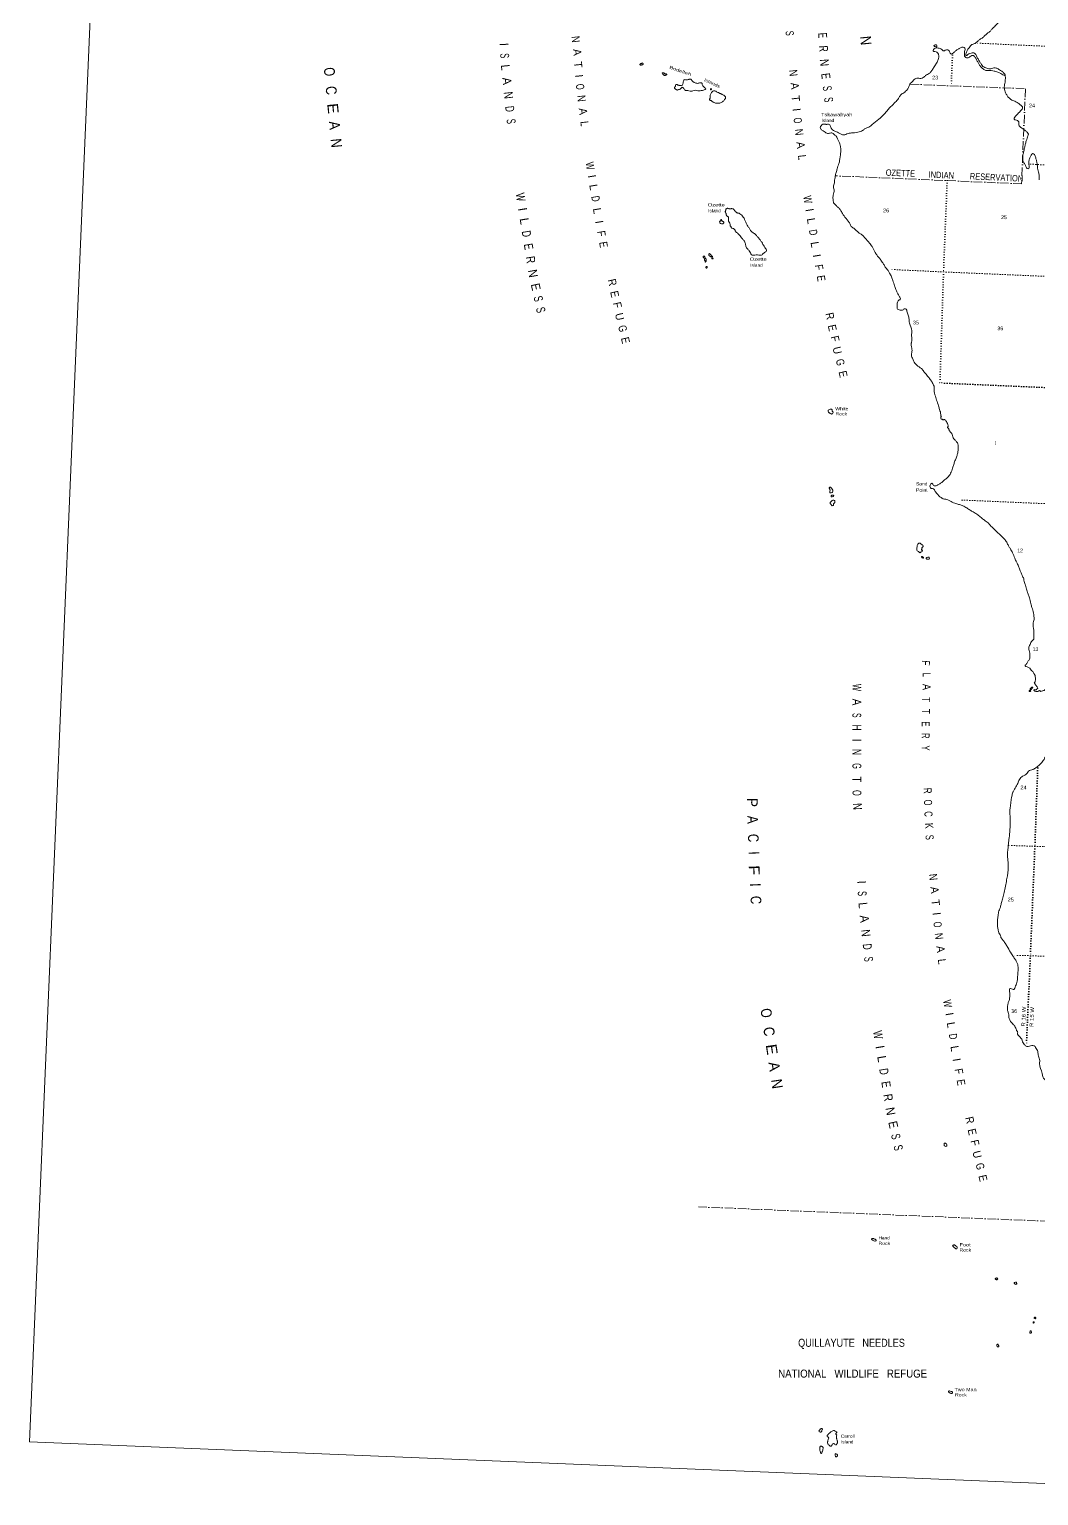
# Model space of a CAD drawing. Header units: feet. Extents: x -955330 to -733631, y 195788 to 387588.
# Drawn here: x -955330 to -908074, y 201405 to 270111 of the extents above; entities that cross this region are included whole.
import ezdxf
from ezdxf.enums import TextEntityAlignment as Align

# ---------------------------------------------------------------- set-up
doc = ezdxf.new("R2010")
doc.units = ezdxf.units.FT
doc.header["$LTSCALE"] = 80
doc.linetypes.add('DOT_DASHED', pattern=[7.7, 5, -1.2, 0.3, -1.2])
doc.linetypes.add('DOTTED', pattern=[1.5, 0.3, -1.2])
for name, color, linetype, lineweight in [('39', 7, 'Continuous', 13), ('4', 7, 'Continuous', 13), ('41', 7, 'Continuous', 13), ('44', 7, 'DOT_DASHED', 13), ('6', 7, 'DOTTED', 25), ('7', 7, 'DOTTED', 13)]:
    doc.layers.add(name, color=color, linetype=linetype, lineweight=lineweight)
doc.layers.add('42', color=7, linetype='Continuous')

msp = doc.modelspace()

# ---------------------------------------------------------------- linework, layer by layer
at = {"layer": '39'}
for points in [[(-906288.46, 282506.64), (-906312.81, 282350.7), (-906339.16, 282194.87), (-906361.4, 282079.14), (-906444.77, 281914.26), (-906485.33, 281795.48), (-906486.58, 281656.45), (-906469.19, 281603.1), (-906454.94, 281374.54), (-906445.69, 281204.71), (-906453.69, 280937.02), (-906468.17, 280738.23), (-906501.51, 280526.32), (-906547.15, 280349.35), (-906600.2, 280146.57), (-906685.46, 279868.9), (-906787.05, 279626.38), (-906858.75, 279414.51), (-906932.79, 279235.03), (-907003.34, 279045.27), (-907051.96, 278926.92), (-907114.67, 278809.32), (-907136.78, 278580.69), (-907148.4, 278397.87), (-907163.94, 278217.27), (-907192.52, 278057.52), (-907243.89, 277886.9), (-907283.4, 277788.22), (-907323.44, 277679.49), (-907341.01, 277575.6), (-907362.61, 277471.93), (-907422.78, 277364.28), (-907476.17, 277232.07), (-907543.22, 277070.35), (-907588.85, 276816.77), (-907639.89, 276613.88), (-907695.28, 276405.17), (-907750.13, 276206.52), (-907799.38, 276037.8), (-907848.74, 275905.38), (-907885.9, 275736.01), (-907898.69, 275531.07), (-907901.74, 275434.47), (-907941.36, 275333.78), (-908004.26, 275097.25), (-908067.81, 274925.27), (-908105.62, 274782.15), (-908156.46, 274659.88), (-908216.11, 274562.28), (-908283.8, 274426.8), (-908308.9, 274333.4), (-908349.26, 274218.63), (-908393.32, 274110.12), (-908443.23, 274044.25), (-908527.43, 273786.68), (-908590.14, 273630.78), (-908629.21, 273463.54), (-908681.63, 273272.81), (-908751.34, 273137.45), (-908841.17, 272964.85), (-908922.85, 272793.84), (-908964.36, 272618.66), (-909006.07, 272401.16), (-909085.19, 272163.48), (-909173.21, 271948.46), (-909245.64, 271645.92), (-909302.41, 271487.68), (-909353.04, 271331.13), (-909384.18, 271238.05), (-909484.95, 271164.82), (-909609.14, 271068.66), (-909668.36, 270979.09), (-909719.95, 270842.75), (-909826.41, 270622.67), (-909901.21, 270505.72), (-910011.19, 270372.5), (-910147.66, 270234.66), (-910249.7, 270137.31), (-910334.04, 270030.95), (-910459.93, 269940.92), (-910578.81, 269830.36), (-910693.46, 269723.6), (-910820.94, 269641.72), (-910937.39, 269539.09), (-911017.7, 269470.81), (-911145.72, 269417.19), (-911201.46, 269393.96), (-911326.06, 269251.45), (-911388.68, 269174.16), (-911436.45, 269071.89), (-911464.42, 269000.82)], [(-912853.01, 269377.61), (-912838.29, 269332.36), (-912854.29, 269296.93), (-912924.76, 269300.7), (-912962.49, 269312.8), (-912972.15, 269359.68), (-912918.42, 269383.01), (-912897.86, 269389.97), (-912853.01, 269377.61)], [(-909645.81, 267932.31), (-909703.9, 267957.14), (-909802.26, 268006.75), (-909900.09, 268066.41), (-909978.84, 268104.9), (-910084.19, 268136.74), (-910156.04, 268152.68), (-910291.7, 268184.13), (-910382.63, 268182.94), (-910485.96, 268176.38), (-910615.16, 268215.54), (-910725.92, 268298.07), (-910817.51, 268399.74), (-910889.81, 268522.54), (-910964.23, 268643.45), (-911004.1, 268730.25), (-911084.66, 268849.47), (-911109.89, 268868.96), (-911147.09, 268891.11), (-911250.1, 268852.27), (-911371.01, 268780.12), (-911458.01, 268776.71), (-911520.23, 268822.37), (-911543.13, 268847.79), (-911551.83, 268912.76), (-911544.01, 269023.22), (-911528.88, 269119.17), (-911518.4, 269203.28), (-911556.03, 269255.69), (-911670.39, 269269.87), (-911788.54, 269211.69), (-911899.07, 269145.03), (-912019.23, 269048.64), (-912105.8, 268976.67), (-912153.69, 268948.99), (-912209.77, 268996.34), (-912270.73, 269104.43), (-912328.81, 269151.89), (-912443.16, 269127.77), (-912525.29, 269101.93), (-912576.48, 269126.84), (-912649.62, 269195.26), (-912736.85, 269226.13), (-912831.06, 269239.24), (-912926.65, 269226.21), (-912996.48, 269165.44), (-913011.63, 269107.79), (-912929.06, 269065.07), (-912835.58, 269037.89), (-912769.43, 268951.7), (-912750.98, 268880.16), (-912764.41, 268739.76), (-912821.29, 268579.52), (-912880.72, 268485.93), (-912995.25, 268304.58), (-913085.62, 268160.24), (-913188.08, 268054.84), (-913279.74, 268001.29), (-913365.36, 267947.41), (-913483.41, 267852.93), (-913590.44, 267814.3), (-913691.33, 267815.67), (-913856.23, 267790.22), (-913930.5, 267721.62), (-914066.56, 267591.82), (-914128.32, 267492.31), (-914179.69, 267360), (-914260.32, 267247.39), (-914437.28, 267107.68), (-914564.64, 266989.51), (-914631.91, 266862.07), (-914794.24, 266693.36), (-914901.47, 266574.11), (-915079.69, 266410.27), (-915200.58, 266261.52), (-915325.5, 266112.98), (-915440.57, 265998.18), (-915575.78, 265884.46), (-915736.1, 265753.94), (-915887.94, 265631.03), (-916076.13, 265508.05), (-916226.93, 265443.54), (-916321.98, 265363.96), (-916408.87, 265324.26), (-916688.54, 265266.65), (-916889.26, 265251.18), (-916995.24, 265232.66), (-917100.78, 265183.88), (-917190.75, 265162.48), (-917318.15, 265197.52), (-917437.6, 265268.42)], [(-911464.42, 269000.82), (-911484.01, 268935.34), (-911477.96, 268896.72), (-911442.03, 268888.75), (-911383.01, 268935.99), (-911294.21, 268973.57), (-911181.14, 269011.87), (-911110.87, 269004.08), (-911057.77, 268977.05), (-910990.98, 268864.61), (-910913.59, 268723.39), (-910826.23, 268579.62), (-910747.89, 268456.49), (-910681.43, 268376.33), (-910593.13, 268327.26), (-910504.11, 268292.25), (-910400.77, 268260.52), (-910309.84, 268261.7), (-910223.58, 268289.34), (-910105.73, 268303.2), (-909964.98, 268253.33), (-909902.87, 268205.66), (-909830.05, 268169.51), (-909729.36, 268087.52), (-909680.28, 268022.4), (-909651.55, 267992.64), (-909643.7, 267949.88), (-909645.81, 267932.31)], [(-926630.63, 268534.11), (-926606.3, 268522.1), (-926592.75, 268509.32), (-926592.46, 268470.79), (-926611.49, 268451.38), (-926654.05, 268447.22), (-926686.72, 268438.56), (-926725.06, 268438.26), (-926744.74, 268449.28), (-926737.25, 268481.38), (-926720.5, 268494.82), (-926697.99, 268501.91), (-926667.34, 268510.66), (-926646.38, 268527.96), (-926630.63, 268534.11)], [(-925630.94, 268072.6), (-925615.96, 268067.88), (-925588.96, 268040.3), (-925567.36, 268027.16), (-925531.21, 268023.5), (-925493.41, 268011.66), (-925484.16, 267993), (-925494.95, 267977.27), (-925523.6, 267968.42), (-925566.79, 267950.1), (-925604.77, 267957.9), (-925638.27, 267975.63), (-925653.56, 267994.56), (-925672.14, 268029.87), (-925677.73, 268040.26), (-925691.1, 268057.08), (-925696.59, 268069.49), (-925686.16, 268077.13), (-925666.12, 268074.2), (-925639.94, 268073.01), (-925630.94, 268072.6)], [(-924919.9, 267488.98), (-924909.76, 267486.6), (-924867.84, 267476.6), (-924809.54, 267471.94), (-924768.36, 267490.35), (-924745.22, 267511.61), (-924730.95, 267559.62), (-924718.79, 267605.7), (-924714.96, 267646.07), (-924700.24, 267704.2), (-924678.11, 267747.8), (-924607.46, 267748.66), (-924547.24, 267741.89), (-924479.79, 267761.14), (-924434.95, 267771.28), (-924390.29, 267777.38), (-924342.79, 267756.99), (-924318.25, 267719.39), (-924285.94, 267675.35), (-924254.63, 267653.67), (-924195.5, 267622.62), (-924124.11, 267595.07), (-924072.31, 267580.56), (-924011.64, 267583.91), (-923954.53, 267597.55), (-923893.77, 267602.91), (-923851.49, 267601), (-923832.26, 267579.86), (-923822.64, 267524.69), (-923791.14, 267462.45), (-923748.76, 267417.97), (-923696.58, 267366.96), (-923657.95, 267328.72), (-923691.71, 267295.78), (-923763.63, 267266.59), (-923879.94, 267237.38), (-923953.06, 267226.49), (-924027.28, 267235.92), (-924131.43, 267252.79), (-924257.81, 267224.03), (-924341.18, 267209.55), (-924451.1, 267232.76), (-924559.73, 267239.69), (-924588.1, 267236.92), (-924631.39, 267261.17), (-924671.85, 267303.54), (-924699.69, 267357.51), (-924724.86, 267380.94), (-924764.59, 267394.9), (-924795.79, 267374.01), (-924838.42, 267323.23), (-924886.09, 267294.97), (-924934.96, 267285.01), (-924988.22, 267267.14), (-925028.21, 267275.03), (-925075.08, 267309.58), (-925104.55, 267327.13), (-925117.19, 267360.14), (-925115.19, 267404.65), (-925080.88, 267449.73), (-925074.58, 267500.12), (-925046.86, 267533.34), (-925026.91, 267528.38), (-924987.37, 267510.38), (-924951.76, 267494.58), (-924919.9, 267488.98)], [(-923415.7, 267331.97), (-923401.7, 267329.31), (-923398.77, 267304.85), (-923401.6, 267286.74), (-923412.3, 267273.03), (-923428.41, 267273.76), (-923433.63, 267292.24), (-923430.62, 267314.4), (-923430.16, 267324.52), (-923415.7, 267331.97)], [(-908047.1, 263054.51), (-908046.25, 263070.6), (-908047.97, 263153.34), (-908044.38, 263259.99), (-908080.55, 263417.15), (-908129.99, 263667.75), (-908153.98, 263864.58), (-908188.77, 264009.57), (-908230.77, 264171.07), (-908273.18, 264247.93), (-908349.6, 264292.34), (-908418.15, 264217.38), (-908489.77, 264084.13), (-908531.81, 263937.21), (-908526.8, 263763.57), (-908510.88, 263682.08), (-908529.62, 263594.39), (-908611.01, 263582.61), (-908671.97, 263690.7), (-908738.02, 263817.21), (-908791.67, 263910.79), (-908820.3, 264019.17), (-908831.56, 264150.8), (-908823.52, 264188.67), (-908778.51, 264353.59), (-908735.42, 264558.92), (-908701.21, 264710.3), (-908653.88, 264881.13), (-908615.11, 265004.05), (-908580.9, 265117.12), (-908556.33, 265200.48), (-908616.12, 265292.37), (-908712.69, 265376.16), (-908917.15, 265520.15), (-908969.2, 265567.28), (-909002.27, 265629.53), (-908996.46, 265701.79), (-909006.33, 265782.96), (-909155.57, 265863.51), (-909218.21, 265901.14), (-909217.37, 265955.52), (-909092.13, 266110.09), (-909015.1, 266192.65), (-908957.57, 266250.05), (-908878.21, 266338.54), (-908828.09, 266408.43), (-908836.48, 266479.44), (-908938.56, 266573.6), (-909031.2, 266655.16), (-909136.87, 266719.27), (-909231.31, 266766.66), (-909324.68, 266795.85), (-909427.92, 266867.89), (-909533.07, 266980.36), (-909605.69, 267097.14), (-909647.47, 267186.06), (-909671.97, 267296.23), (-909685.03, 267393.69), (-909666.29, 267519.69), (-909648.4, 267629.61), (-909634.12, 267747.78), (-909625.88, 267866.28), (-909645.81, 267932.31)], [(-922755.56, 266848.06), (-922777.14, 266816.6), (-922817.76, 266765.72), (-922860.03, 266723.03), (-922907.89, 266690.73), (-922963.52, 266664.86), (-923026.58, 266653.51), (-923083.31, 266647.97), (-923147.93, 266646.83), (-923210.07, 266655.72), (-923261.6, 266676.29), (-923313.04, 266698.88), (-923355.78, 266735.28), (-923389.01, 266759.08), (-923422.51, 266776.81), (-923448.41, 266784.06), (-923477.61, 266807.68), (-923478.35, 266836.09), (-923464.45, 266876.01), (-923455.12, 266903.97), (-923454.68, 266958.69), (-923447.65, 267025.27), (-923426.44, 267093.24), (-923397.72, 267148.71), (-923365.79, 267185.78), (-923322.23, 267212.2), (-923266.96, 267229.98), (-923193.19, 267210.43), (-923149.99, 267184.15), (-923094.71, 267157.33), (-923047.48, 267130.87), (-922994.21, 267104.14), (-922960.53, 267090.45), (-922916.78, 267076.31), (-922885.29, 267058.67), (-922832.02, 267031.94), (-922796.6, 267012.1), (-922763.74, 266980.2), (-922736.91, 266948.58), (-922731.69, 266930.1), (-922728.76, 266905.64), (-922742.47, 266869.77), (-922755.56, 266848.06)], [(-917437.6, 265268.42), (-917544.54, 265308.41), (-917674.59, 265369.8), (-917760.23, 265430.83), (-917789.7, 265484.82), (-917818.02, 265560.92), (-917856.4, 265637.56), (-917996.61, 265659.18), (-918045.04, 265659.75), (-918174.13, 265662.63), (-918260.8, 265588.64), (-918295.98, 265534.08), (-918268.83, 265435.86), (-918160.07, 265353.44), (-918064.57, 265287.85), (-917996, 265247.9), (-917909.94, 265233.22), (-917828.13, 265253.03), (-917750.98, 265261), (-917642.12, 265180.58), (-917577.78, 265136.82), (-917489.15, 264978.87), (-917423, 264854.38), (-917354.38, 264622.91), (-917339.3, 264448.74), (-917365.31, 264145.73), (-917391.77, 263987.89), (-917422.79, 263820.21), (-917514.62, 263571.12), (-917547.44, 263407.57), (-917584.52, 263316.82), (-917600.91, 263158.44), (-917625.16, 263042.82), (-917633.93, 262914.27), (-917670.79, 262827.54), (-917685.72, 262735.61), (-917658.78, 262633.37), (-917644.56, 262558.02), (-917665.84, 262460.38), (-917688.29, 262340.63), (-917705.33, 262246.79), (-917702.13, 262153.89), (-917687.07, 262056.32), (-917672.53, 261987), (-917592.82, 261890.01), (-917490.95, 261791.82), (-917392.69, 261701.9), (-917312.23, 261580.67), (-917256.89, 261480.95), (-917101.05, 261256.91), (-917006.28, 261138.95), (-916917.66, 261019.3), (-916846.84, 260868.35), (-916768.93, 260813.78), (-916701.09, 260759.76), (-916573.79, 260646.1), (-916447.87, 260544.62), (-916322.69, 260467.36), (-916210.43, 260336.37), (-915990.9, 260094.81), (-915872.38, 259929.22), (-915799.66, 259814.45), (-915743.68, 259688.49), (-915652.51, 259540.48), (-915485.76, 259331.98), (-915371.48, 259162.58), (-915295.26, 259037.55), (-915205.46, 258901.71), (-915127.45, 258810.85), (-915053.02, 258689.95), (-914963.33, 258513.8), (-914897.91, 258336.93), (-914823.57, 258099.11), (-914759.94, 257926.37), (-914695.06, 257777.75), (-914623.28, 257644.89), (-914588.4, 257578.52), (-914562.85, 257526.75), (-914550.22, 257459.55), (-914602.25, 257430.08), (-914686.38, 257327.74), (-914697.38, 257233.58), (-914702.87, 257129.05), (-914697.77, 257034.03), (-914654.09, 256981.29), (-914558.71, 256952), (-914486.32, 256946.11), (-914422.32, 256972.92), (-914378.02, 257008.86), (-914315.07, 257015.57), (-914253.49, 256957.84)], [(-922932.95, 261197.95), (-922929.02, 261195.75), (-922919.77, 261177.09), (-922912.81, 261152.44), (-922901.55, 261133.69), (-922874, 261118.26), (-922842.24, 261106.69), (-922822.74, 261091.61), (-922820.26, 261057.04), (-922825.74, 261024.85), (-922842.76, 261005.35), (-922881.56, 260994.93), (-922905.81, 260994), (-922927.78, 260999.05), (-922967.5, 261013), (-922985.35, 261019.89), (-922994.96, 261030.46), (-922996.06, 261050.79), (-922997.16, 261071.11), (-923009.89, 261102.09), (-923005.05, 261120.12), (-922982.45, 261129.23), (-922961.86, 261138.44), (-922954.54, 261166.49), (-922953.45, 261190.77), (-922932.95, 261197.95)], [(-922140.95, 260529.81), (-922172.37, 260569.62), (-922215.67, 260593.88), (-922252.56, 260625.95), (-922280.85, 260669.8), (-922296.78, 260719.18), (-922325.71, 260748.87), (-922366.99, 260773.03), (-922416.69, 260789.46), (-922452.11, 260809.31), (-922476.38, 260852.98), (-922505.21, 260884.69), (-922516.66, 260899.4), (-922521.24, 260932.04), (-922522.81, 260986.85), (-922538.93, 261032.17), (-922555.87, 261059.29), (-922576.56, 261092.66), (-922593.13, 261127.88), (-922599.82, 261158.59), (-922597.64, 261207.14), (-922594.82, 261269.86), (-922602.79, 261316.85), (-922618.17, 261333.76), (-922637.76, 261346.81), (-922665.22, 261364.27), (-922684.63, 261381.36), (-922697.08, 261418.41), (-922701.3, 261459.15), (-922712.2, 261486), (-922732.8, 261521.39), (-922744.99, 261564.51), (-922743.71, 261592.84), (-922730.54, 261616.57), (-922717.64, 261634.23), (-922720.3, 261664.76), (-922715.09, 261690.88), (-922700.45, 261702.38), (-922675.84, 261711.41), (-922640.79, 261728.07), (-922598.69, 261722.12), (-922557.05, 261706.05), (-922523, 261700.45), (-922488.5, 261704.98), (-922454, 261709.5), (-922411.72, 261707.59), (-922377.95, 261695.93), (-922346.19, 261684.36), (-922337.67, 261649.51), (-922301.41, 261603.28), (-922276.79, 261567.7), (-922233.49, 261543.45), (-922198.71, 261509.44), (-922176.76, 261507.13), (-922140.17, 261501.33), (-922120.42, 261498.42), (-922101.09, 261490.49)], [(-922101.09, 261490.49), (-922016.82, 261433.22), (-921939.97, 261358.56), (-921868.41, 261259.98), (-921812.01, 261142.06), (-921744.89, 260997.35), (-921690.08, 260887.58), (-921615.24, 260774.71), (-921538.59, 260657.72), (-921418.29, 260564.6), (-921288.97, 260450.84), (-921193.67, 260342.93), (-921114.06, 260243.92), (-921038.9, 260137.09), (-920981.76, 260033.24), (-920921.65, 259947.37), (-920856.45, 259843.09), (-920814.15, 259764.22), (-920811.81, 259731.84), (-920858.44, 259689.98), (-920948.61, 259626.27), (-921003.71, 259576.8), (-921046.52, 259530.71), (-921099.5, 259521.45), (-921235.8, 259540.84), (-921361.28, 259535.46), (-921446.27, 259531.94), (-921518.13, 259547.88), (-921563.72, 259641.03), (-921621.6, 259730.81), (-921717, 259836.71), (-921769.69, 259910.09), (-921804.58, 260053.07), (-921876.68, 260218.2), (-921962.65, 260311.5), (-922017.24, 260386.99), (-922077.35, 260472.86), (-922140.95, 260529.81)], [(-923748, 259493.33), (-923705.53, 259450.86), (-923679.98, 259390.92), (-923670.91, 259368.21), (-923648.21, 259334.75), (-923641.61, 259302.01), (-923636.93, 259271.39), (-923633.91, 259248.96), (-923655.13, 259225.59), (-923669.95, 259210.04), (-923686.42, 259202.67), (-923692.19, 259209.02), (-923692.66, 259243.5), (-923691.48, 259269.8), (-923714.36, 259299.22), (-923719.13, 259327.81), (-923721.43, 259366.44), (-923736.44, 259391.44), (-923759.51, 259416.81), (-923777, 259431.79), (-923779.84, 259458.27), (-923777.37, 259468.3), (-923766.76, 259479.98), (-923748, 259493.33)], [(-923484.98, 259607.14), (-923471.37, 259588.28), (-923444.64, 259554.64), (-923413.7, 259524.86), (-923386.51, 259501.33), (-923369.21, 259482.31), (-923351.64, 259469.35), (-923350.26, 259455.1), (-923364.9, 259443.59), (-923403.25, 259443.3), (-923444.71, 259463.41), (-923479.95, 259487.31), (-923499.44, 259502.38), (-923514.1, 259535.47), (-923521.15, 259558.09), (-923516.12, 259580.17), (-923507.34, 259595.99), (-923496.73, 259607.67), (-923484.98, 259607.14)], [(-923349.13, 259395.59), (-923332.58, 259399.56), (-923321.23, 259382.83), (-923322.05, 259364.62), (-923336.69, 259353.12), (-923360.76, 259356.23), (-923373.94, 259377.1), (-923367.45, 259386.94), (-923349.13, 259395.59)], [(-923625.36, 259004.33), (-923609.13, 258992.4), (-923596.58, 258957.37), (-923595.2, 258943.12), (-923607.92, 258929.5), (-923626.22, 258926.27), (-923642.15, 258931.05), (-923651.94, 258937.57), (-923653.41, 258949.8), (-923652.86, 258961.94), (-923650.12, 258978.03), (-923645.64, 258987.97), (-923625.36, 259004.33)], [(-914253.49, 256957.84), (-914202.79, 256769.67), (-914148.07, 256581.28), (-914119.94, 256347.94), (-914016.11, 255979.53), (-914022.54, 255780.29), (-914008.61, 255584.01), (-914021.62, 255451.65), (-914036.13, 255406.06), (-914036.86, 255315.39), (-914014.36, 255167.02), (-914003.42, 255067.66), (-914015.69, 254949.38), (-914025.01, 254887.38), (-914019.9, 254792.36), (-913988.09, 254705.99), (-913952.15, 254621.42), (-913925.74, 254547.43), (-913873.06, 254474.05), (-913781.26, 254376.41), (-913668.69, 254289.75), (-913559.73, 254211.35), (-913505.88, 254160.09), (-913453.83, 254074.65), (-913339.35, 253947.57), (-913205.04, 253775.08), (-913104.86, 253644.74), (-913012.63, 253478.53), (-912973.08, 253385.7), (-912968.81, 253236.29), (-912964.76, 253121.17), (-912927.74, 252980.09), (-912855.52, 252740.37), (-912758.71, 252469.09), (-912713.21, 252297.32), (-912676.73, 252184.49), (-912664.84, 252103.22), (-912654.87, 252024.06), (-912657.83, 252006.08), (-912640.97, 251980.99), (-912630.05, 251958.23), (-912652.94, 251945.34), (-912657.38, 251899.21), (-912645.72, 251852.22), (-912595.48, 251847.52), (-912569.09, 251811.84), (-912541, 251808.32), (-912515.47, 251833.16), (-912483.35, 251829.43), (-912442.23, 251805.05), (-912347.45, 251648.79), (-912311.71, 251521.89), (-912327.81, 251484.45), (-912339.78, 251448.8), (-912310.84, 251423.06), (-912282.22, 251391.29), (-912270.87, 251338.27), (-912240.98, 251292.32), (-912214.48, 251258.65), (-912145.89, 251180.39), (-912108.99, 251075.61), (-912073.89, 250974.95), (-912004.24, 250878.49), (-911914.35, 250782.97), (-911850.96, 250682.81), (-911842.14, 250581.54), (-911844.44, 250422.41), (-911873.02, 250224.37), (-911915.48, 250069.4), (-911993.76, 249886.11), (-912046.72, 249723.63), (-912102.22, 249551.22), (-912193.63, 249310.17), (-912339.31, 249112.34), (-912474.41, 249000.63), (-912612.06, 248878.98), (-912733.39, 248798.79), (-912843.8, 248734.14), (-912910.99, 248723.62), (-912965.57, 248722.51), (-913007.86, 248763.07), (-913041.15, 248821.3), (-913080.26, 248845.57), (-913153.69, 248754.75), (-913153.03, 248651.9), (-913105.12, 248602.97), (-912991.4, 248576.73), (-912916.66, 248461.86), (-912785.64, 248303.65), (-912670.74, 248184.61), (-912600.04, 248146.56), (-912595.49, 248142.45)], [(-917888.35, 252148.84), (-917917.28, 252174.58), (-917930.75, 252225.69), (-917924.61, 252265.68), (-917872.27, 252301.19), (-917808.68, 252319.96), (-917764.91, 252307.54), (-917746.25, 252278.32), (-917747.73, 252250.17), (-917737.76, 252209.32), (-917704.59, 252187.39), (-917702.35, 252153), (-917723.33, 252099.69), (-917752.15, 252089.14), (-917794.65, 252087.38), (-917828.04, 252105.29), (-917855.28, 252124.89), (-917888.35, 252148.84)], [(-917729.38, 248552.84), (-917711.9, 248510.77), (-917712.95, 248452.36), (-917735.09, 248415.25), (-917786.7, 248393.82), (-917833.33, 248390.26), (-917854.21, 248415.57), (-917852.63, 248445.73), (-917839.92, 248495.44), (-917845.65, 248540.1), (-917869.61, 248583.72), (-917876.4, 248608.27), (-917876.73, 248640.54), (-917849.71, 248655.22), (-917823.53, 248653.82), (-917798.41, 248632.32), (-917771.17, 248612.72), (-917750.49, 248583.39), (-917729.38, 248552.84)], [(-917789.36, 247983.08), (-917760.61, 248009.27), (-917739.3, 248032.58), (-917692.26, 248046.51), (-917638.18, 248039.8), (-917615.87, 248002.16), (-917622.81, 247943.63), (-917646.63, 247910.29), (-917674.28, 247881.19), (-917679.21, 247822.57), (-917710.87, 247793.67), (-917762.84, 247802.31), (-917791.08, 247842.27), (-917823.64, 247876.35), (-917840.23, 247907.61), (-917828.46, 247941.54), (-917789.36, 247983.08)], [(-917720.54, 248281.08), (-917698.97, 248276.24), (-917667.21, 248266.56), (-917675.15, 248228.38), (-917718.18, 248214.25), (-917765.02, 248204.37), (-917792.46, 248219.92), (-917793.06, 248248.37), (-917788.03, 248268.43), (-917759.38, 248277.17), (-917720.64, 248281.09)], [(-912595.49, 248142.45), (-912586.95, 248136.17), (-912368.46, 248079.58), (-912230.66, 248013.95), (-912000.19, 247907.23), (-911819.46, 247853.7), (-911660.86, 247801.25), (-911578.13, 247762.68), (-911400.13, 247654.47), (-911249.67, 247559.79), (-911096.69, 247475.14), (-910929.14, 247359.33), (-910764, 247235.51), (-910628.51, 247123.3), (-910531.42, 247049.51), (-910436.14, 246979.87), (-910344.68, 246873.88), (-910269.8, 246799.16), (-910098.74, 246632.42), (-909929.48, 246469.83), (-909800.43, 246349.81), (-909647.15, 246190.03), (-909546.05, 246034.85), (-909465.15, 245878.62), (-909398.01, 245769.76), (-909292.48, 245581.88), (-909196.21, 245329.49), (-909110.28, 245152.72), (-909011.29, 244955.01), (-908957.12, 244787.91), (-908909.99, 244682.07), (-908851.2, 244526.93), (-908774.62, 244364.83), (-908750.71, 244237.79), (-908686.89, 244062.1), (-908652.93, 243934.57), (-908600.68, 243729), (-908572.44, 243648.44), (-908508.52, 243474.78), (-908466.62, 243344.83), (-908443.21, 243207.67), (-908414.67, 243092.59), (-908364.72, 242962.24), (-908303.93, 242685.2), (-908292.38, 242593.28), (-908282.94, 242499.44), (-908303.15, 242417.2), (-908323.16, 242298.41), (-908326.59, 242148.35), (-908306.8, 241978.89), (-908299.28, 241765.36), (-908303.51, 241639.71), (-908306.33, 241542.4), (-908340.91, 241495.38), (-908412.99, 241423.8), (-908459.43, 241340.82), (-908498.34, 241247.32), (-908536.94, 241159.89), (-908520.07, 241012.9), (-908494.45, 240879.69), (-908481.19, 240781.59), (-908480.39, 240716.59), (-908504.52, 240595.97), (-908578.21, 240492), (-908638.32, 240377.21), (-908684.76, 240334.82), (-908703.06, 240291.06), (-908619.24, 240234.17), (-908485.05, 240176.83), (-908421.13, 240084.37), (-908351.98, 240016.01), (-908284.85, 239907.16), (-908243.84, 239840.18), (-908230.88, 239776.61), (-908220.43, 239662.42), (-908230.49, 239581.71), (-908240.65, 239539.58), (-908276.53, 239506.83), (-908243.87, 239434.17), (-908195.03, 239362.75), (-908149.5, 239305.71), (-908112.11, 239247.03), (-908129.6, 239219.47), (-908166.79, 239200.99), (-908192.53, 239169.78), (-908236.96, 239167.9), (-908293.65, 239162.56), (-908289.53, 239123.79), (-908210.83, 239085.41), (-908140.47, 239081.96), (-908086.89, 239105.72)], [(-913514.12, 245948.17), (-913485.65, 245915.57), (-913490.48, 245858.96), (-913527.77, 245838.46), (-913547.68, 245802.9), (-913533.01, 245773.76), (-913540.14, 245751.78), (-913565.28, 245732.71), (-913544.37, 245707.33), (-913511.81, 245673.25), (-913578.55, 245627.8), (-913624.79, 245589.47), (-913658.56, 245599.25), (-913698.56, 245645.87), (-913759.17, 245683.36), (-913774.75, 245734.87), (-913770.62, 245817.9), (-913762.67, 245896.68), (-913749.7, 245954.92), (-913704.06, 246021.7), (-913668.78, 246042.3), (-913623.15, 246027.88), (-913590.08, 246003.93), (-913545.35, 245971.28), (-913523.95, 245956.02), (-913514.12, 245948.17)], [(-913506.37, 245394.2), (-913486.2, 245377.63), (-913463.28, 245352.15), (-913478.26, 245334.61), (-913528.11, 245345.18), (-913550.93, 245372.69), (-913551.43, 245403.16), (-913521.17, 245403.71), (-913506.37, 245394.2)], [(-913261.28, 245379.5), (-913250.19, 245382.29), (-913214.4, 245372.41), (-913183.85, 245338.43), (-913198.23, 245292.45), (-913248.79, 245288.84), (-913287.18, 245286.66), (-913332.61, 245305.13), (-913336.93, 245339.86), (-913317.94, 245357.19), (-913261.28, 245379.5)], [(-908086.89, 239105.72), (-908037.54, 239125.63), (-908005.88, 239113.92), (-907976.83, 239090.17), (-907888.98, 239114.28), (-907872.59, 239119.56), (-907817.41, 239135.13), (-907793.89, 239162.39), (-907746.04, 239192.52), (-907691.06, 239204.04), (-907592.76, 239154.55), (-907524.81, 239061.89), (-907446.93, 238926.12), (-907397.08, 238753.15), (-907349.55, 238655.4), (-907275.39, 238404.1), (-907220.82, 238163.9), (-907209.49, 237905.53), (-907188.89, 237711.66), (-907218.16, 237528.37), (-907270.95, 237236.6), (-907308.66, 237045.6), (-907347.07, 236840.42), (-907384.97, 236726.56), (-907450.42, 236585.64), (-907548.54, 236354.97), (-907704.06, 236104.79), (-907822.78, 235905.58), (-907965.23, 235715.65), (-908106.36, 235592.66), (-908265.58, 235470.55), (-908391.33, 235413.79), (-908503.51, 235386.81), (-908582.32, 235301.36), (-908715.71, 235171.89), (-908856.64, 235093.55), (-908998.68, 234911.72), (-909053.98, 234772.33), (-909136.01, 234622.08), (-909221.76, 234478.09), (-909279.97, 234361.17), (-909331.45, 234176.94), (-909370.97, 233908.88), (-909405.97, 233650.75), (-909426.09, 233448.73), (-909406.4, 233196.04), (-909411.45, 232972.98), (-909412.06, 232839.03), (-909438.03, 232397.75), (-909474.74, 232064.59), (-909495.86, 231882.93), (-909509.25, 231694.79), (-909529.26, 231576), (-909534.09, 231438.19), (-909530.58, 231346.67), (-909514.41, 231185.5), (-909504.67, 231016.53), (-909503.58, 230835.8), (-909509.33, 230639.17), (-909532.76, 230451.52), (-909559.1, 230326.95), (-909609.79, 230037.11), (-909672.93, 229739.76), (-909736.58, 229472.89), (-909796.2, 229246.42), (-909847.48, 229066.23), (-909889.51, 228909.95), (-909933.04, 228804.49), (-909956.67, 228694), (-909990.05, 228468.27), (-909995.6, 228235.09), (-909996.32, 228058.51), (-909964.06, 227896.55), (-909934.02, 227771.25), (-909882.26, 227677.35), (-909819.15, 227528.09), (-909720.25, 227409.56), (-909617.44, 227248.2), (-909516.43, 227090.99), (-909350, 226790.49), (-909283.97, 226699.96), (-909190.3, 226557.32), (-909108.49, 226419.32), (-909054.32, 226292.83), (-909038.35, 226168.21), (-909039.07, 225991.63), (-909057.88, 225734.74), (-909092.58, 225442.08), (-909171.4, 225234.83), (-909218.45, 225139.69), (-909261.88, 225117.46)], [(-908445.74, 239113.78), (-908460.91, 239081.45), (-908485.04, 239082.63), (-908508.76, 239091.91), (-908521.62, 239116.91), (-908488.45, 239135.58), (-908468.04, 239140.67), (-908450.56, 239127.63), (-908445.74, 239113.78)], [(-908402.55, 239197.3), (-908415.77, 239178.7), (-908444.32, 239171.98), (-908473.87, 239185.61), (-908472.46, 239213.97), (-908436.78, 239242.67), (-908405.01, 239273.59), (-908378.27, 239284.46), (-908356.16, 239283.37), (-908357.67, 239252.99), (-908372.45, 239239.51), (-908402.55, 239197.3)], [(-909261.88, 225117.46), (-909348.92, 225150.16), (-909422.7, 225165.96), (-909441.5, 225071.47), (-909421.61, 224863.43), (-909427.85, 224778.47), (-909456.31, 224611.37), (-909505.57, 224471.69), (-909533.43, 224316.74), (-909526.2, 224137.74), (-909484.9, 223995.64), (-909469.23, 223864.95), (-909453.86, 223768.78), (-909392.36, 223627.72), (-909268.23, 223489.67), (-909167.73, 223362.94), (-909122.4, 223261.24), (-909103.41, 223197.38), (-909057.28, 223152.48), (-909062.41, 223089.8), (-909065.63, 223025), (-908981.2, 222939.65), (-908909.64, 222838.7), (-908859.49, 222793.61), (-908844.62, 222727.91), (-908735.47, 222531.73), (-908634.56, 222453.7), (-908558.17, 222449.95), (-908449.41, 222489.27), (-908346.28, 222496.39), (-908237.83, 222448.44), (-908195.92, 222359.09), (-908130.49, 222256.41), (-908090.2, 222053.45), (-908029.91, 221847.49), (-908027.51, 221652.49), (-907911.65, 221185.98), (-907796.18, 220914.37), (-907730.25, 220862.42), (-907644.12, 220689.7), (-907567.13, 220535.69), (-907518.3, 220342.47), (-907468.66, 220124.85), (-907422.64, 219956.13), (-907323.66, 219555.41), (-907299.47, 219109.64), (-907292.76, 218798.71), (-907291.87, 218573.34), (-907320.63, 218400.16), (-907294.81, 218230.4), (-907187.17, 218085.04), (-907123.05, 217956.03), (-907096.13, 217767.95), (-907071.02, 217502.81), (-907090.43, 217355.57), (-907130.65, 217195.14), (-907114.88, 217107.07), (-907138.1, 217004.68), (-907120.02, 216881.99), (-907087.16, 216732.18), (-907064.06, 216548.34), (-907053.31, 216399.62), (-906987.09, 216191.34), (-906931.02, 216022.12), (-906896.15, 215831.62), (-906878.48, 215619.62), (-906855.87, 215466.26), (-906818.4, 215247.2), (-906818.72, 214997.52), (-906790.49, 214795.16), (-906780.65, 214628.22), (-906803.28, 214416.17), (-906808.62, 214308.84), (-906832.95, 214143.57), (-906874.78, 213950.74), (-906912.39, 213721.16), (-906975.74, 213500.96), (-907020.38, 213332.63), (-907074.77, 213089.66), (-907110.27, 212902.61), (-907123.55, 212716.5), (-907128.5, 212454.86), (-907143.39, 212276.95), (-907130.03, 212099.68), (-907125.21, 212075.08), (-907114.76, 212042.09), (-907096.87, 212037.15), (-907051.54, 211935.45), (-907020.89, 211862.9), (-906946.72, 211733.39), (-906891.75, 211623.1)], [(-912407.39, 217902.8), (-912390.36, 217883.65), (-912365.74, 217811.39), (-912385.75, 217773.8), (-912448.07, 217776.86), (-912498.82, 217809.8), (-912496.31, 217860.43), (-912481.02, 217924.64), (-912438.81, 217922.57), (-912407.35, 217902.75)], [(-915762.42, 213431.26), (-915729.82, 213419.03), (-915702.58, 213399.42), (-915679.87, 213369.88), (-915701.58, 213338.47), (-915750.43, 213328.69), (-915827.12, 213366.96), (-915869.84, 213399.51), (-915894.76, 213425.09), (-915885.62, 213446.97), (-915846.72, 213459.27), (-915808.92, 213449.3), (-915762.42, 213431.26)], [(-911952.25, 213112.7), (-911944.94, 213101.32), (-911929.86, 213080.28), (-911896.39, 213064.42), (-911888.15, 213027.48), (-911898.81, 212975.22), (-911949.07, 212977.69), (-912021.34, 213023.86), (-912086.67, 213087.97), (-912100.04, 213102.84), (-912088.57, 213130.7), (-912055.5, 213147.34), (-912035, 213154.46), (-912004.84, 213152.98), (-911979.62, 213133.47), (-911952.25, 213112.7)], [(-910085.13, 211589.93), (-910063.01, 211596.04), (-910040.59, 211601.03), (-910016.06, 211607.95), (-910016.77, 211593.77), (-910011.24, 211583.35), (-909990.03, 211564.04), (-910003.3, 211540.33), (-910034.26, 211525.61), (-910066.43, 211527.19), (-910093.87, 211542.74), (-910109.25, 211557.71), (-910108.24, 211577.96), (-910085.13, 211589.93)], [(-909164.98, 211402.53), (-909129.44, 211404.06), (-909107.12, 211366.42), (-909101.2, 211323.5), (-909140.3, 211307.15), (-909191.76, 211325.91), (-909218.29, 211359.7), (-909223.02, 211386.32), (-909212.56, 211393.93), (-909164.98, 211402.53)], [(-908242.61, 209768.54), (-908219.7, 209759.73), (-908200.5, 209740.52), (-908216.38, 209704.75), (-908266.94, 209701.15), (-908278.6, 209709.84), (-908283.32, 209736.46), (-908274.38, 209754.29), (-908253.67, 209765.46), (-908242.61, 209768.54)], [(-908440.89, 209021.31), (-908468.43, 209012.7), (-908481.29, 209037.69), (-908480.99, 209084.36), (-908469.02, 209122.35), (-908434.75, 209122.7), (-908418.26, 209089.41), (-908415.55, 209062.88), (-908420.98, 209034.73), (-908440.89, 209021.31)], [(-908301.73, 209497.54), (-908317.52, 209494.53), (-908331.29, 209501.3), (-908334.3, 209521.75), (-908333.8, 209531.87), (-908323.14, 209543.53), (-908296.91, 209544.27), (-908281.33, 209533.36), (-908276.1, 209516.86), (-908282.54, 209509.06), (-908301.73, 209497.54)], [(-909961.11, 208462.41), (-909940.32, 208429.23), (-909958.92, 208379.39), (-909992.99, 208383.09), (-910029.27, 208423.44), (-910033.49, 208460.19), (-910011.68, 208493.63), (-909987.35, 208496.5), (-909961.11, 208462.41)], [(-912173.06, 206290.67), (-912138.95, 206279.72), (-912106.19, 206249.69), (-912105.79, 206217.19), (-912145.19, 206194.76), (-912213.34, 206202.17), (-912261.99, 206237.03), (-912298.37, 206275.36), (-912282.69, 206307.07), (-912248.11, 206313.49), (-912173.06, 206290.67)], [(-918224.76, 204458.65), (-918247.51, 204405.33), (-918278.67, 204386.56), (-918310.83, 204388.14), (-918345.51, 204420.29), (-918358.37, 204445.28), (-918338.57, 204478.82), (-918317.96, 204487.96), (-918304.09, 204523.82), (-918254.63, 204545.75), (-918210.41, 204543.58), (-918196.94, 204530.74), (-918210.51, 204500.96), (-918224.76, 204458.65)], [(-917504.7, 203861.63), (-917518.51, 203827.53), (-917560.83, 203786.98), (-917590.69, 203794.53), (-917629.28, 203828.91), (-917658.53, 203848.61), (-917686.57, 203852.02), (-917734.82, 203813.78), (-917760.06, 203752.09), (-917785.49, 203726.95), (-917827.61, 203731.05), (-917884.4, 203764.28), (-917934.25, 203815.45), (-917958.17, 203861.29), (-917960.48, 203895.91), (-917947.71, 203950.1), (-917928.1, 204020.19), (-917913.22, 204076.3), (-917905.18, 204116.5), (-917931.91, 204146.24), (-917969, 204170.39), (-917979.45, 204203.38), (-917963.57, 204239.14), (-917905.66, 204309.38), (-917836.4, 204364.85), (-917771.37, 204416.47), (-917717.39, 204448.34), (-917646.32, 204459.06), (-917564.41, 204404.29), (-917523.3, 204379.94), (-917532.75, 204351.98), (-917569.04, 204311.13), (-917560.7, 204276.21), (-917530.55, 204234.13), (-917540.9, 204187.95), (-917542.52, 204114.94), (-917530.86, 204065.65), (-917509.86, 204001.69), (-917497.7, 203962.52), (-917492.37, 203907.45), (-917504.7, 203861.63)], [(-918223.93, 203713.78), (-918187.96, 203697.98), (-918170.17, 203609.82), (-918179.22, 203549.36), (-918193.9, 203497.3), (-918216.52, 203447.66), (-918237.43, 203391.84), (-918270.2, 203381.27), (-918295.23, 203445.43), (-918315.52, 203523.57), (-918321.95, 203596.96), (-918321.04, 203655.79), (-918311.09, 203693.87), (-918295.71, 203719.51), (-918271.48, 203720.35), (-918223.93, 203713.78)], [(-917593.78, 203303.38), (-917595.35, 203335.97), (-917594.04, 203362.29), (-917587.3, 203376.17), (-917544.08, 203353.75), (-917500.66, 203335.38), (-917492.72, 203292.36), (-917506.9, 203250.42), (-917540.17, 203229.73), (-917570.63, 203225.13), (-917591.13, 203258.62), (-917593.78, 203303.38)]]:
    msp.add_spline(points, degree=3, dxfattribs=at)
at = {"layer": '4'}
msp.add_line((-955330.5, 203930.42), (-953371.45, 249844.93), dxfattribs=at)
for points in [[(-953371.45, 249844.93), (-951412.4, 295759.44), (-949453.35, 341673.95), (-947494.3, 387588.46)], [(-893729.37, 201405.05), (-924530.42, 202655.58), (-955330.5, 203930.42)]]:
    msp.add_lwpolyline(points, dxfattribs=at)
at = {"layer": '44'}
msp.add_line((-924005.43, 214935.62), (-906856.87, 214230.01), dxfattribs=at)
msp.add_lwpolyline([(-914072.47, 267537.79), (-908694.93, 267329.67), (-908870.98, 262871.52), (-917569.79, 263246.84)], dxfattribs=at)
at = {"layer": '6'}
for points in [[(-901347.83, 253055.32), (-901993.7, 253088.58), (-907322.9, 253313.22), (-912696.08, 253546.26), (-912811.17, 253546.37)], [(-908116.82, 235503.85), (-908250.88, 231834.01), (-908461.55, 226704.26), (-908645.31, 222561.82)]]:
    msp.add_lwpolyline(points, dxfattribs=at)
at = {"layer": '7'}
msp.add_line((-912110.02, 268896.26), (-912165.05, 267463.97), dxfattribs=at)
for points in [[(-891053.3, 268455.1), (-896038.69, 268701.67), (-901310.67, 268977.68), (-905324.99, 269208.58), (-906727.1, 269271.5), (-910935.36, 269462.38)], [(-908450.39, 263795.77), (-906967.73, 263713.53), (-906911.4, 263710.44), (-904318.01, 263582.75), (-901576.21, 263460.25), (-896308.68, 263176.41), (-891273.21, 262945.36)], [(-912357.42, 263021.95), (-912528.19, 258742.35), (-912696.08, 253546.26)], [(-891481.55, 257725.21), (-896586.15, 257970.06), (-899281.22, 258098.12), (-900600.35, 258164.67), (-901861.3, 258224.07), (-907124.59, 258511.71), (-912528.19, 258742.35), (-915017.77, 258861.43)], [(-911658.22, 248056.91), (-907535.03, 247875.22), (-902231.25, 247701.83), (-896964.45, 247386.51), (-897122.07, 243242.79)], [(-900148.47, 231535.82), (-902968.42, 231643.77), (-908250.88, 231834.01), (-909472.24, 231871.62)], [(-901837.11, 226470.49), (-903171.05, 226513.63), (-908461.55, 226704.26), (-909194.11, 226723.97)]]:
    msp.add_lwpolyline(points, dxfattribs=at)

# ---------------------------------------------------------------- texts
at = {"layer": '41'}
for s, rotation, width, p in [('N', 275.457, 0.9, (-916433.11, 269778.29)), ('O', 275.457, 0.8, (-941545.1, 268306.39)), ('C', 275.457, 0.85, (-941463.43, 267429.22)), ('E', 275.457, 1.1, (-941384.61, 266622.43)), ('A', 275.457, 0.9, (-941304.46, 265787.15)), ('N', 275.457, 0.9, (-941226.72, 264973.54)), ('P', 269.417, 0.95, (-921727.12, 234099.07)), ('A', 272.417, 0.85, (-921721.51, 233260.21)), ('C', 272.417, 0.8, (-921691.33, 232402.4)), ('I', 272.417, 0.85, (-921656.86, 231585.8)), ('F', 272.417, 1.15, (-921647.57, 230933.89)), ('I', 272.417, 0.85, (-921593.91, 230094.22)), ('C', 272.417, 0.8, (-921568.74, 229497.9)), ('O', 278.53, 0.85, (-921102.63, 224201.99)), ('C', 278.53, 0.9, (-920974.04, 223330.46)), ('E', 278.53, 1.15, (-920852.08, 222529.06)), ('N', 278.53, 0.95, (-920606.02, 220891))]:
    msp.add_text(s, height=500, rotation=rotation, dxfattribs=dict(at, width=width)).set_placement(p)
msp.add_text('A', height=500, rotation=278.53, dxfattribs=at).set_placement((-920727.27, 221699.28))
at = {"layer": '42'}
for s, rotation, width, p in [('Bodelteh', 340.787, 1.35, (-925378.05, 268275.41)), ('Islands', 334.946, 1.25, (-923748.56, 267693.05))]:
    msp.add_text(s, height=150, rotation=rotation, dxfattribs=dict(at, width=width)).set_placement(p)
for s, width, p in [('Tskawahyah', 1.3, (-918258.86, 266040.44)), ('Island', 1.1, (-918237.02, 265767.35)), ('Ozette', 1.35, (-923567.36, 261813.51)), ('Island', 1.1, (-923547.34, 261538.37)), ('Ozette', 1.35, (-921601.35, 259268.05)), ('Island', 1.1, (-921579.5, 258984.06)), ('White', 1.2, (-917598, 252260.85)), ('Rock', 1.2, (-917587.08, 252020.54)), ('Sand', 1.15, (-913818.59, 248743.59)), ('Point', 1.2, (-913818.59, 248448.66))]:
    msp.add_text(s, height=150, dxfattribs=dict(at, width=width)).set_placement(p)
for s, width, p in [('Hand', 1.1, (-915307.7, 213413.44)), ('Rock', 1.2, (-915296.98, 213150.45)), ('Rock', 1.2, (-911508.92, 212844.53)), ('Foot', 1.3, (-911514.89, 213086.67)), ('Two Man', 1.25, (-911497.88, 206301.47)), ('Rock', 1.2, (-911714.38, 206055.54)), ('Carroll', 1.1, (-917013.39, 204118.33)), ('Island', 1.1, (-917038.16, 203854.35))]:
    msp.add_text(s, height=150, dxfattribs=dict(at, width=width)).set_placement(p, align=Align.CENTER)
at = {"layer": '44'}
for s, height, rotation, width, p in [('S', 375, 273.314, 0.55, (-919921.4, 270030.66)), ('I', 412.5, 273.051, 0.9, (-933312.23, 269461.74)), ('N', 375, 276.205, 0.85, (-929948.88, 269778.67)), ('E', 412.5, 273.605, 0.7, (-918400.18, 269940.58)), ('R', 412.5, 273.605, 0.75, (-918362.29, 269338.94)), ('S', 412.5, 273.051, 0.5, (-933286.38, 268976.5)), ('A', 375, 276.205, 0.95, (-929882.02, 269176.16)), ('N', 412.5, 274.41, 0.85, (-918322.35, 268704.89)), ('L', 412.5, 275.942, 0.9, (-933254.32, 268439.67)), ('T', 375, 276.205, 0.95, (-929835.81, 268575.43)), ('N', 375, 276.205, 0.85, (-919759.2, 268199.19)), ('E', 412.5, 276.707, 0.75, (-918257.32, 268033.98)), ('A', 412.5, 275.942, 0.95, (-933191.9, 267840.07)), ('O', 375, 276.205, 0.7, (-929741.82, 267535.79)), ('A', 375, 276.205, 0.95, (-919692.34, 267596.68)), ('S', 412.5, 276.707, 0.6, (-918186.93, 267435.26)), ('N', 412.5, 275.942, 0.85, (-933122.11, 267169.4)), ('N', 375, 276.205, 0.85, (-929678.9, 267006.76)), ('T', 375, 276.205, 0.95, (-919646.13, 266995.95)), ('S', 412.5, 276.707, 0.6, (-918124.12, 266901.07)), ('D', 412.5, 275.942, 0.7, (-933052.3, 266498.75)), ('S', 412.5, 275.942, 0.6, (-932989.24, 265892.69)), ('A', 375, 276.205, 0.95, (-929605.16, 266403.64)), ('O', 375, 276.205, 0.7, (-919552.14, 265956.31)), ('L', 375, 276.205, 0.9, (-929532.04, 265793.64)), ('N', 375, 276.205, 0.85, (-919489.22, 265427.28)), ('A', 375, 276.205, 0.95, (-919415.48, 264824.16)), ('W', 375, 279.428, 0.75, (-929288.58, 263861.63)), ('L', 375, 276.205, 0.9, (-919342.36, 264214.16)), ('OZETTE', 300, 357.784, 0.8, (-915238.16, 263254.24)), ('INDIAN', 300, 357.784, 0.85, (-913232.9, 263158.54)), ('RESERVATION', 300, 357.298, 0.8, (-911301.3, 263085.11)), ('W', 412.5, 279.165, 0.75, (-932563.53, 262411.96)), ('D', 375, 279.428, 0.75, (-929020.36, 262277.87)), ('W', 375, 279.428, 0.75, (-919098.9, 262282.15)), ('D', 412.5, 279.165, 0.75, (-932278.61, 260645.79)), ('F', 375, 279.428, 0.85, (-928747.72, 260640.96)), ('D', 375, 279.428, 0.75, (-918830.68, 260698.39)), ('E', 412.5, 279.165, 0.8, (-932181.53, 260044.22)), ('E', 375, 279.428, 0.85, (-928653.45, 260133.56)), ('R', 412.5, 279.165, 0.85, (-932085.53, 259449.08)), ('F', 375, 279.428, 0.85, (-918558.04, 259061.48)), ('N', 412.5, 279.97, 0.95, (-931984.35, 258821.88)), ('R', 375, 282.529, 0.9, (-928251.04, 258373.17)), ('E', 375, 279.428, 0.85, (-918463.77, 258554.08)), ('E', 412.5, 282.267, 0.9, (-931854.62, 258160.43)), ('E', 375, 282.529, 0.9, (-928139.5, 257810.57)), ('S', 412.5, 282.267, 0.7, (-931726.56, 257571.34)), ('S', 412.5, 282.267, 0.7, (-931612.28, 257045.75)), ('F', 375, 283.052, 0.9, (-928004.58, 257286.02)), ('U', 375, 283.103, 0.95, (-927915.46, 256772.93)), ('R', 375, 282.529, 0.9, (-918061.36, 256793.69)), ('E', 375, 282.529, 0.9, (-917949.82, 256231.09)), ('G', 375, 283.103, 0.8, (-927765.91, 256198.77)), ('E', 375, 283.103, 0.9, (-927634.99, 255642.43)), ('F', 375, 283.052, 0.9, (-917814.9, 255706.54)), ('U', 375, 283.103, 0.95, (-917725.78, 255193.45)), ('G', 375, 283.103, 0.8, (-917576.23, 254619.29)), ('E', 375, 283.103, 0.9, (-917445.31, 254062.95)), ('F', 375, 265.851, 0.75, (-913533.38, 240553.91)), ('L', 375, 269.643, 0.75, (-913498.7, 239970.99)), ('W', 412.5, 268.654, 0.65, (-916785.29, 239446.62)), ('A', 375, 270.315, 0.85, (-913505.28, 239438.68)), ('A', 412.5, 270.052, 0.85, (-916793.69, 238746.56)), ('T', 375, 270.315, 0.8, (-913529.6, 238821.09)), ('S', 412.5, 270.052, 0.45, (-916793.07, 238072.26)), ('T', 375, 270.315, 0.8, (-913537.28, 238276.13)), ('H', 412.5, 270.052, 0.7, (-916792.59, 237534.38)), ('R', 375, 269.315, 0.7, (-913553.95, 237136.86)), ('E', 375, 270.315, 0.65, (-913552.34, 237679.17)), ('N', 412.5, 270.052, 0.75, (-916791.54, 236400.2)), ('Y', 375, 269.815, 0.75, (-913545.63, 236565.61)), ('G', 412.5, 270.052, 0.6, (-916790.94, 235725.89)), ('T', 412.5, 270.052, 0.8, (-916790.36, 235097.08)), ('O', 412.5, 270.978, 0.6, (-916789.79, 234461.77)), ('R', 375, 273.314, 0.75, (-913463.67, 234560.92)), ('N', 412.5, 273.051, 0.8, (-916767.36, 233846.54)), ('O', 375, 273.314, 0.65, (-913446.35, 234008.13)), ('C', 375, 273.314, 0.65, (-913427.49, 233463.19)), ('K', 375, 273.314, 0.8, (-913395.81, 232916.08)), ('S', 375, 273.314, 0.55, (-913372.2, 232355.82)), ('I', 412.5, 273.051, 0.9, (-916573.35, 230207.42)), ('N', 375, 276.205, 0.85, (-913210, 230524.35)), ('S', 412.5, 273.051, 0.5, (-916547.5, 229722.18)), ('A', 375, 276.205, 0.95, (-913143.14, 229921.84)), ('L', 412.5, 275.942, 0.9, (-916515.44, 229185.35)), ('T', 375, 276.205, 0.95, (-913096.93, 229321.11)), ('A', 412.5, 275.942, 0.95, (-916453.02, 228585.75)), ('O', 375, 276.205, 0.7, (-913002.94, 228281.47)), ('N', 412.5, 275.942, 0.85, (-916383.23, 227915.08)), ('N', 375, 276.205, 0.85, (-912940.02, 227752.44)), ('D', 412.5, 275.942, 0.7, (-916313.42, 227244.43)), ('A', 375, 276.205, 0.95, (-912866.28, 227149.32)), ('S', 412.5, 275.942, 0.6, (-916250.36, 226638.37)), ('L', 375, 276.205, 0.9, (-912793.16, 226539.32)), ('W', 375, 279.428, 0.75, (-912549.7, 224607.31)), ('W', 412.5, 279.165, 0.75, (-915824.65, 223157.64)), ('D', 375, 279.428, 0.75, (-912281.48, 223023.55)), ('D', 412.5, 279.165, 0.75, (-915539.73, 221391.47)), ('F', 375, 279.428, 0.85, (-912008.84, 221386.64)), ('E', 412.5, 279.165, 0.8, (-915442.65, 220789.9)), ('E', 375, 279.428, 0.85, (-911914.57, 220879.24)), ('R', 412.5, 279.165, 0.85, (-915346.65, 220194.76)), ('N', 412.5, 279.97, 0.95, (-915245.47, 219567.56)), ('E', 412.5, 282.267, 0.9, (-915115.74, 218906.11)), ('R', 375, 282.529, 0.9, (-911512.16, 219118.85)), ('E', 375, 282.529, 0.9, (-911400.62, 218556.25)), ('S', 412.5, 282.267, 0.7, (-914987.68, 218317.02)), ('S', 412.5, 282.267, 0.7, (-914873.4, 217791.43)), ('F', 375, 283.052, 0.9, (-911265.7, 218031.7)), ('U', 375, 283.103, 0.95, (-911176.58, 217518.61)), ('G', 375, 283.103, 0.8, (-911027.03, 216944.45)), ('E', 375, 283.103, 0.9, (-910896.11, 216388.11))]:
    msp.add_text(s, height=height, rotation=rotation, dxfattribs=dict(at, width=width)).set_placement(p)
for s, height, rotation, p in [('I', 375, 276.205, (-929782.68, 267974.34)), ('I', 375, 276.205, (-919593, 266394.86)), ('I', 375, 279.428, (-929181.89, 263261.15)), ('L', 375, 279.428, (-929117.01, 262819.1)), ('I', 412.5, 279.165, (-932452.01, 261720.61)), ('L', 412.5, 279.165, (-932374.61, 261240.9)), ('L', 375, 279.428, (-928945.2, 261711.97)), ('I', 375, 279.428, (-928844.38, 261120.83)), ('I', 375, 279.428, (-918992.21, 261681.67)), ('L', 375, 279.428, (-918927.33, 261239.62)), ('L', 375, 279.428, (-918755.52, 260132.49)), ('I', 375, 279.428, (-918654.7, 259541.35)), ('I', 412.5, 270.052, (-916791.99, 236886.09)), ('I', 375, 276.205, (-913043.8, 228720.02)), ('I', 375, 279.428, (-912443.01, 224006.83)), ('L', 375, 279.428, (-912378.13, 223564.78)), ('I', 412.5, 279.165, (-915713.13, 222466.29)), ('L', 412.5, 279.165, (-915635.73, 221986.58)), ('L', 375, 279.428, (-912206.32, 222457.65)), ('I', 375, 279.428, (-912105.5, 221866.51))]:
    msp.add_text(s, height=height, rotation=rotation, dxfattribs=at).set_placement(p)
for s, width, p in [('QUILLAYUTE   NEEDLES', 0.85, (-919335.59, 208381.45)), ('NATIONAL   WILDLIFE   REFUGE', 0.9, (-920268.42, 206937.06))]:
    msp.add_text(s, height=375, dxfattribs=dict(at, width=width)).set_placement(p)
at = {"layer": '6', "width": 1.2}
for s, p in [('R 16 W', (-908688.63, 223849.65)), ('R 15 W', (-908302.9, 223832.19))]:
    msp.add_text(s, height=175, rotation=87.46, dxfattribs=at).set_placement(p, align=Align.CENTER)
at = {"layer": '7'}
for s, width, p in [('23', 1.1, (-913060, 267763.75)), ('24', 1.1, (-908524.47, 266454.84)), ('26', 1.1, (-915359.24, 261538.1)), ('25', 1.1, (-909839.35, 261216.63)), ('35', 1.05, (-913957.78, 256282.82)), ('36', 1.05, (-910006.76, 256011.24)), ('1', 0.4, (-910126.04, 250653.02)), ('12', 0.85, (-909072.25, 245606.27)), ('13', 0.85, (-908354.52, 240978.38)), ('24', 1.1, (-908925.31, 234500.84)), ('25', 1.1, (-909525.35, 229246.75)), ('36', 1.05, (-909356.97, 224025.38))]:
    msp.add_text(s, height=175, dxfattribs=dict(at, width=width)).set_placement(p)

doc.saveas('drawing.dxf')
